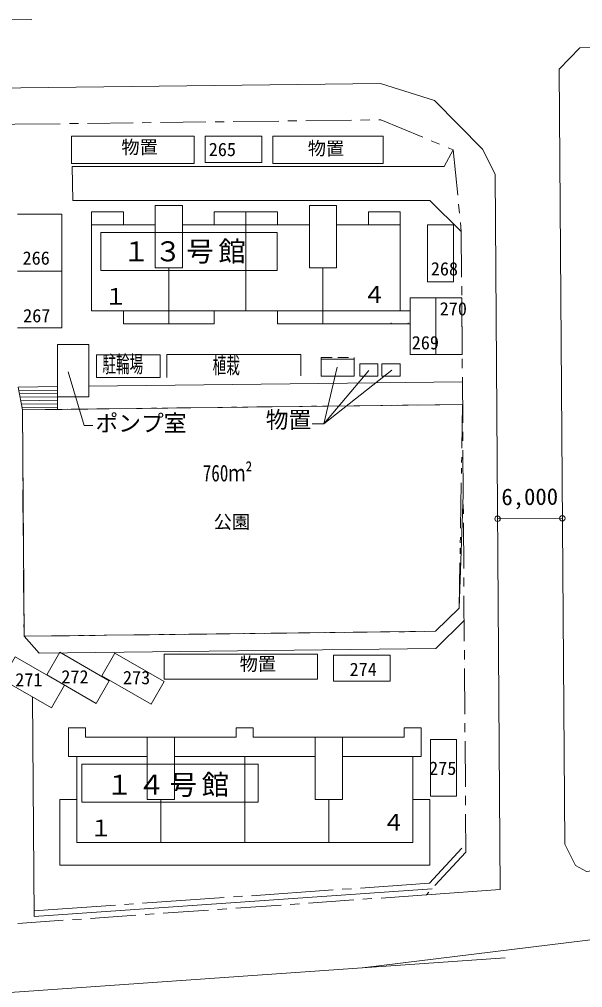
# Model space of a CAD drawing. Units: millimetres, scale not verified. Extents: x -221520 to 221760, y -156440 to 156200.
# Drawn here: x 32308 to 81827, y -103186 to -18096 of the extents above; entities that cross this region are included whole.
import ezdxf
from ezdxf.enums import TextEntityAlignment as Align

# ---------------------------------------------------------------- set-up
doc = ezdxf.new("R2010")
doc.units = ezdxf.units.MM
doc.header["$LTSCALE"] = 800
doc.header["$PDMODE"] = 32
doc.header["$PDSIZE"] = 480
for name, pattern in [('CHAIN1', [8, 5, -1, 1, -1]), ('CHAIN2', [12, 9, -1, 1, -1]), ('DASHED1', [1.8, 1.2, -0.6]), ('DOUBLE_CHAIN1', [8.8, 5, -1, 0.6, -0.6, 0.6, -1])]:
    doc.linetypes.add(name, pattern=pattern)
for name, color, linetype, lineweight in [('1-1_ﾓﾙﾀﾙ\u3000浮き', 7, 'Continuous', 9), ('1-4_ｺﾝｸﾘｰﾄ\u3000欠損', 7, 'Continuous', 9), ('1-A_躯体ハッ', 1, 'DOUBLE_CHAIN1', 13), ('1-B_仕上ハッ', 3, 'CHAIN1', 9), ('1-F_図面枠', 7, 'Continuous', 9)]:
    doc.layers.add(name, color=color, linetype=linetype, lineweight=lineweight)
doc.styles.add('ＭＳ ゴシック', font='')
doc.styles.get('ＭＳ ゴシック').set_extended_font_data('MS Gothic')

msp = doc.modelspace()

# ---------------------------------------------------------------- linework, layer by layer
at = {"layer": '1-1_ﾓﾙﾀﾙ\u3000浮き'}
msp.add_line((74346.9, -61985.9), (80046.7, -61944), dxfattribs=at)
for points in [[(39473, -40171.9), (39473, -36835.3), (54975.3, -36835.3), (54975.3, -40171.9)], [(37809.7, -86883.5), (37809.7, -83546.9), (53312, -83546.9), (53312, -86883.5)]]:
    msp.add_lwpolyline(points, close=True, dxfattribs=at)
for p in [(74346.9, -61985.9), (80046.7, -61944)]:
    msp.add_point(p, dxfattribs=at)
at = {"layer": '1-4_ｺﾝｸﾘｰﾄ\u3000欠損'}
for p, q in [((69667.6, -31014.1), (36957.4, -31014.1)), ((36996.2, -34014.1), (68379.7, -34014.1)), ((49431.3, -35014.1), (49431.3, -36154.1)), ((52221.3, -43714.1), (52221.3, -35014.1)), ((62991.3, -35014.1), (62991.3, -36154.1)), ((44241.3, -36154.1), (38661.3, -36154.1)), ((57801.3, -36154.1), (46641.3, -36154.1)), ((65781.3, -36154.1), (60201.3, -36154.1)), ((45441.3, -44854.1), (45441.3, -39934.1)), ((59001.3, -39934.1), (59001.3, -44854.1)), ((38661.3, -43714.1), (66661.3, -43714.1)), ((45946.6, -82865.7), (58306.6, -82865.7)), ((52126.6, -90425.7), (52126.6, -82865.7)), ((44746.6, -86645.7), (44746.6, -90425.7)), ((59506.6, -90425.7), (59506.6, -86645.7)), ((68386.6, -86645.7), (66886.6, -86645.7))]:
    msp.add_line(p, q, dxfattribs=at)
for points in [[(47687.2, -30754.1), (36887.2, -30754.1), (36887.2, -28374.1), (47687.2, -28374.1)], [(54587.2, -30754.1), (54587.2, -28374.1), (64287.2, -28374.1), (64287.2, -30754.1)], [(46641.3, -34454.1), (44241.3, -34454.1), (44241.3, -39934.1), (46641.3, -39934.1)], [(60201.3, -34454.1), (57801.3, -34454.1), (57801.3, -39934.1), (60201.3, -39934.1)], [(58532.9, -76074.6), (58532.9, -73874.6), (45032.9, -73874.6), (45032.9, -76074.6)]]:
    msp.add_lwpolyline(points, close=True, dxfattribs=at)
for points in [[(38661.3, -43714.1), (38661.3, -35014.1), (41451.3, -35014.1), (41451.3, -36154.1)], [(49431.3, -35014.1), (55011.3, -35014.1), (55011.3, -36154.1)], [(62991.3, -35014.1), (65781.3, -35014.1), (65781.3, -43714.1)], [(49431.3, -43714.1), (49431.3, -44854.1), (41451.3, -44854.1), (41451.3, -43714.1)], [(66661.3, -43714.1), (66661.3, -44854.1), (55011.3, -44854.1), (55011.3, -43714.1)], [(36616.6, -80365.7), (36616.6, -82865.7), (43546.6, -82865.7)], [(60706.6, -82865.7), (67636.6, -82865.7), (67636.6, -80365.7), (66136.6, -80365.7), (66136.6, -81165.7), (52876.6, -81165.7), (52876.6, -80365.7), (51376.6, -80365.7), (51376.6, -81165.7), (38116.6, -81165.7), (38116.6, -80365.7), (36616.6, -80365.7)], [(43546.6, -81165.7), (43546.6, -86645.7), (45946.6, -86645.7), (45946.6, -81165.7)], [(58306.6, -81165.7), (58306.6, -86645.7), (60706.6, -86645.7), (60706.6, -81165.7)], [(37366.6, -82865.7), (37366.6, -90425.7), (66886.6, -90425.7), (66886.6, -82865.7)], [(68386.6, -86645.7), (68386.6, -92425.7), (35866.6, -92425.7), (35866.6, -86645.7), (37366.6, -86645.7)]]:
    msp.add_lwpolyline(points, dxfattribs=at)
at = {"layer": '1-A_躯体ハッ'}
for p, q in [((32575.3, -52408.6), (38023, -52342.9)), ((71272.9, -51941.9), (35431.3, -52374.2))]:
    msp.add_line(p, q, dxfattribs=at)
msp.add_lwpolyline([(32575.3, -52408.6), (32721.7, -72308.3), (68897.8, -71872), (70969.8, -69849.2), (71272.9, -51941.9)], dxfattribs=at)
at = {"layer": '1-B_仕上ハッ'}
msp.add_lwpolyline([(28909.4, -27353.7), (31909.1, -27314.8), (64081.2, -26926.8), (70450.6, -29568.6), (71161.1, -36742.1), (71562.3, -91283.9), (68095.7, -95029.6), (-28536.1, -101804.4), (-31062.3, -99479.5), (-31589, -58782.9), (-31705.5, -49783.8), (-31921.1, -33120.8), (-31790.4, -28283.1)], dxfattribs=at)
at = {"layer": '1-F_図面枠'}
for p, q in [((33401.9, -18096.2), (-102394.9, -19734)), ((70450.6, -29568.6), (69667.6, -31014.1)), ((36957.4, -31014.1), (36996.2, -34014.1)), ((68379.7, -34014.1), (71161.1, -36742.1)), ((32140.7, -40214.1), (36041.3, -40214.1)), ((68912.6, -42554.1), (68912.6, -47554.1)), ((37993.3, -53794.9), (36585.2, -49056.7)), ((59083.4, -53649.4), (60247.2, -48661.7)), ((65057, -48919.3), (59083.4, -53649.4)), ((38423, -50338), (71258.2, -49941.9)), ((35673, -50371.1), (32208, -50412.9)), ((32263.1, -50712.3), (35676.6, -50671.1)), ((35680.2, -50971.1), (32318.2, -51011.6)), ((35683.8, -51271.1), (32373.3, -51311)), ((32428.4, -51610.3), (35673, -51571.2)), ((35673, -51871.2), (32483.5, -51909.7)), ((32538.6, -52209.1), (35673, -52171.3)), ((35431.3, -52374.2), (32575.3, -52408.6)), ((71272.9, -51941.9), (35431.3, -52374.2)), ((37993.3, -53794.9), (38753.2, -53794.9)), ((68915.9, -73371.9), (71412.5, -70918.9)), ((176280.9, -87468.5), (62486.8, -101437.6)), ((68095.7, -95029.6), (74586.6, -94574.5))]:
    msp.add_line(p, q, dxfattribs=at)
at = {"layer": '1-F_図面枠', "color": 5, "lineweight": 13}
for p, q in [((64981.3, -44774.1), (64981.3, -44814.1)), ((66491.3, -44814.1), (66491.3, -44774.1))]:
    msp.add_line(p, q, dxfattribs=at)
at = {"layer": '1-F_図面枠', "color": 4, "lineweight": 5}
msp.add_line((57039.5, -47554.1), (57039.5, -49433.9), dxfattribs=at)
at = {"layer": '1-F_図面枠', "color": 4, "linetype": 'DASHED1', "lineweight": 5}
msp.add_line((58854.7, -47964.1), (58854.7, -47824.1), dxfattribs=at)
at = {"layer": '1-F_図面枠'}
for points in [[(85140.4, -20563.7), (81576.5, -20608), (79756.3, -22464.5), (80257.3, -90570.7), (81194.4, -92444.9), (82179.2, -92975.1), (85768.3, -92534.6)], [(74586.6, -94574.5), (74124.1, -31691.5), (73014.3, -29501), (68797.2, -25233), (64042.6, -23727), (-28387, -24841.8), (-30323.8, -25401), (-31480.1, -26339.1), (-31790.4, -28283.1), (-29486.5, -28055.3)], [(32140.7, -45214.1), (36041.3, -45214.1), (36041.3, -35214.1), (32140.7, -35214.1)], [(35673, -52371.3), (35673, -46654.1), (38423, -46654.1), (38423, -51278.9), (35673, -51278.9)], [(63024.8, -48964), (59083.4, -53649.4), (58036.5, -53649.4)], [(32208, -50412.9), (32575.3, -52408.7), (32721.7, -72308.3), (68897.8, -71872), (70969.8, -69849.2), (71331.1, -59841.8)], [(68915.9, -73371.9), (34055.7, -73792.3), (32721.7, -72308.3)], [(68591.7, -94493.6), (33602.9, -96946.7), (33460.9, -77638.2)], [(-131661.3, -113169.9), (-51857, -109454.1), (75006.2, -100559.8)]]:
    msp.add_lwpolyline(points, dxfattribs=at)
for points in [[(48637.2, -30674.1), (48637.2, -28374.1), (53637.2, -28374.1), (53637.2, -30674.1)], [(70480.6, -36154.1), (70480.6, -41154.1), (68180.6, -41154.1), (68180.6, -36154.1)], [(66661.3, -42554.1), (71203.9, -42554.1), (71240.7, -47554.1), (66661.3, -47554.1)], [(44683, -49564.1), (39083, -49564.1), (39083, -47564.1), (44683, -47564.1)], [(61754.7, -47964.1), (58854.7, -47964.1), (58854.7, -49464.1), (61754.7, -49464.1)], [(62235.9, -48364.1), (63835.9, -48364.1), (63835.9, -49464.1), (62235.9, -49464.1)], [(65781.3, -48364.1), (65781.3, -49464.1), (64181.3, -49464.1), (64181.3, -48364.1)], [(35869.5, -73718.2), (40199.6, -76218.2), (39049.6, -78210.1), (34719.5, -75710.1)], [(40703.4, -73783.6), (45033.5, -76283.6), (43883.5, -78275.4), (39553.4, -75775.4)], [(59912.7, -76265), (64912.7, -76265), (64912.7, -73965), (59912.7, -73965)], [(35130.3, -78602), (30800.2, -76102), (31950.2, -74110.2), (36280.3, -76610.2)], [(68448.1, -81368.1), (70748.1, -81368.1), (70748.1, -86368.2), (68448.1, -86368.2)]]:
    msp.add_lwpolyline(points, close=True, dxfattribs=at)
at = {"layer": '1-F_図面枠', "color": 4, "lineweight": 5}
msp.add_lwpolyline([(57039.5, -47554.1), (45283, -47554.1), (45283, -49564.1)], dxfattribs=at)
at = {"layer": '1-F_図面枠', "color": 4, "linetype": 'DASHED1', "lineweight": 5}
msp.add_lwpolyline([(58854.7, -47824.1), (61754.7, -47824.1), (61754.7, -47964.1)], dxfattribs=at)
at = {"layer": '1-F_図面枠', "linetype": 'CHAIN2'}
msp.add_lwpolyline([(33568, -96447.9), (68359.3, -94008.7), (71195.4, -90944.3)], dxfattribs=at)

# ---------------------------------------------------------------- texts
at = {"layer": '1-1_ﾓﾙﾀﾙ\u3000浮き', "color": 4, "style": 'ＭＳ ゴシック'}
for p in [(62505.9, -43446.9), (64203.4, -89830.1)]:
    msp.add_text('４', height=1466, dxfattribs=at).set_placement(p, align=Align.BOTTOM_LEFT)
msp.add_text('6,000', height=1466, rotation=0.421, dxfattribs=at).set_placement((74691.4, -61233.3), align=Align.BOTTOM_LEFT)
at = {"layer": '1-1_ﾓﾙﾀﾙ\u3000浮き', "color": 4, "char_height": 1760, "attachment_point": 7, "style": 'ＭＳ ゴシック'}
for s, insert in [('\\T1.17;１３号館', (41374.3, -39560.4)), ('\\T1.17;１４号館', (39907.3, -86433))]:
    msp.add_mtext(s, dxfattribs=dict(at, insert=insert))
at = {"layer": '1-4_ｺﾝｸﾘｰﾄ\u3000欠損', "color": 4, "style": 'ＭＳ ゴシック'}
for s, height, p in [('物置', 1173, (41278.7, -30260.6)), ('物置', 1173, (57667.8, -30370.8)), ('１', 1466, (39778.2, -43609.7)), ('公園', 1173, (49395.4, -63191.4)), ('物置', 1173, (51675.2, -75682.5)), ('１', 1466, (38483.5, -90321.3))]:
    msp.add_text(s, height=height, dxfattribs=at).set_placement(p, align=Align.BOTTOM_LEFT)
at = {"layer": '1-A_躯体ハッ', "style": 'ＭＳ ゴシック', "width": 0.75}
msp.add_text('760ｍ²', height=1466, dxfattribs=at).set_placement((48434.7, -59137.7), align=Align.BOTTOM_LEFT)
at = {"layer": '1-F_図面枠', "color": 4, "style": 'ＭＳ ゴシック'}
for s, height, p in [('265', 1173, (48958.3, -30463.9)), ('266', 1173, (32591.5, -40006.3)), ('268', 1173, (68480.6, -40954.1)), ('270', 1173, (69261.3, -44469.8)), ('267', 1173, (32639.7, -45073.3)), ('269', 1173, (66803.4, -47446.6)), ('ポンプ室', 1466, (38999, -54755.9)), ('物置', 1466, (53972, -54450)), ('274', 1173, (61340.9, -76156.1)), ('271', 1173, (31945.9, -77070.6)), ('272', 1173, (35995.9, -76809.3)), ('273', 1173, (41417.6, -76874.6)), ('275', 1173, (68330.4, -84843.9))]:
    msp.add_text(s, height=height, dxfattribs=at).set_placement(p, align=Align.BOTTOM_LEFT)
at = {"layer": '1-F_図面枠', "color": 4, "style": 'ＭＳ ゴシック', "width": 0.6}
for s, p in [('駐輪場', (39601.5, -49562)), ('植栽', (49297.9, -49657.6))]:
    msp.add_text(s, height=1466, dxfattribs=at).set_placement(p, align=Align.BOTTOM_LEFT)

doc.saveas('drawing.dxf')
